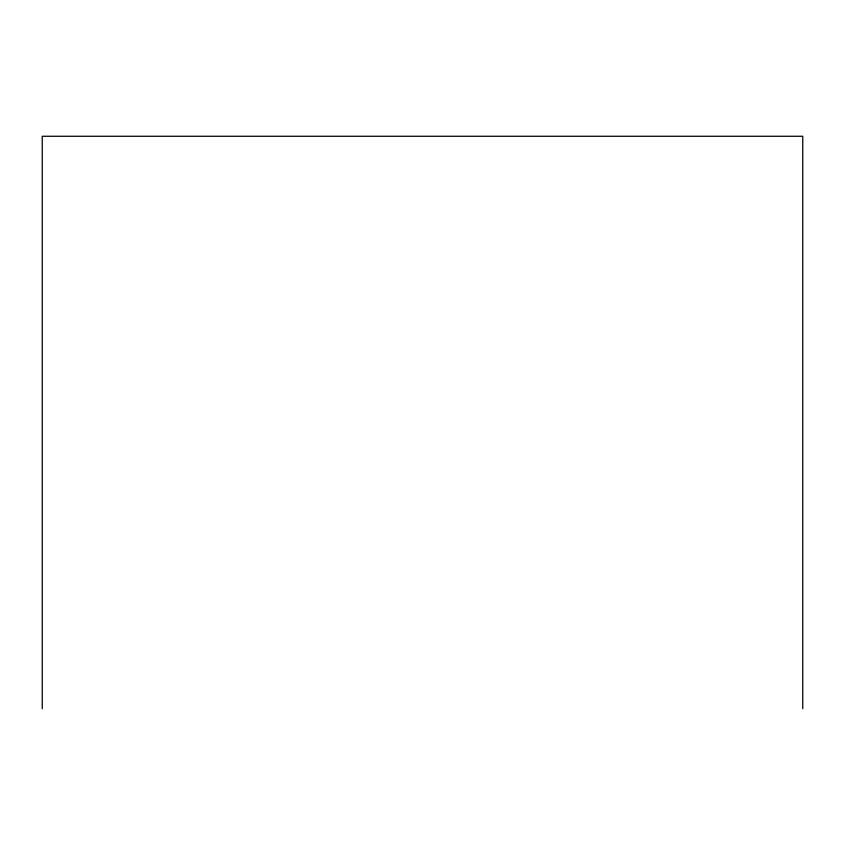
<?xml version="1.0" encoding="UTF-8"?>
<svg xmlns="http://www.w3.org/2000/svg" width="845" height="845" viewBox="0 0 845 845"><rect width="100%" height="100%" fill="white"/><g stroke="black" fill="none" stroke-linecap="round" stroke-linejoin="round"><path stroke-width="1.27" d="M802.75 708.733L802.75 136.267L42.25 136.267L42.25 708.733"/></g></svg>
